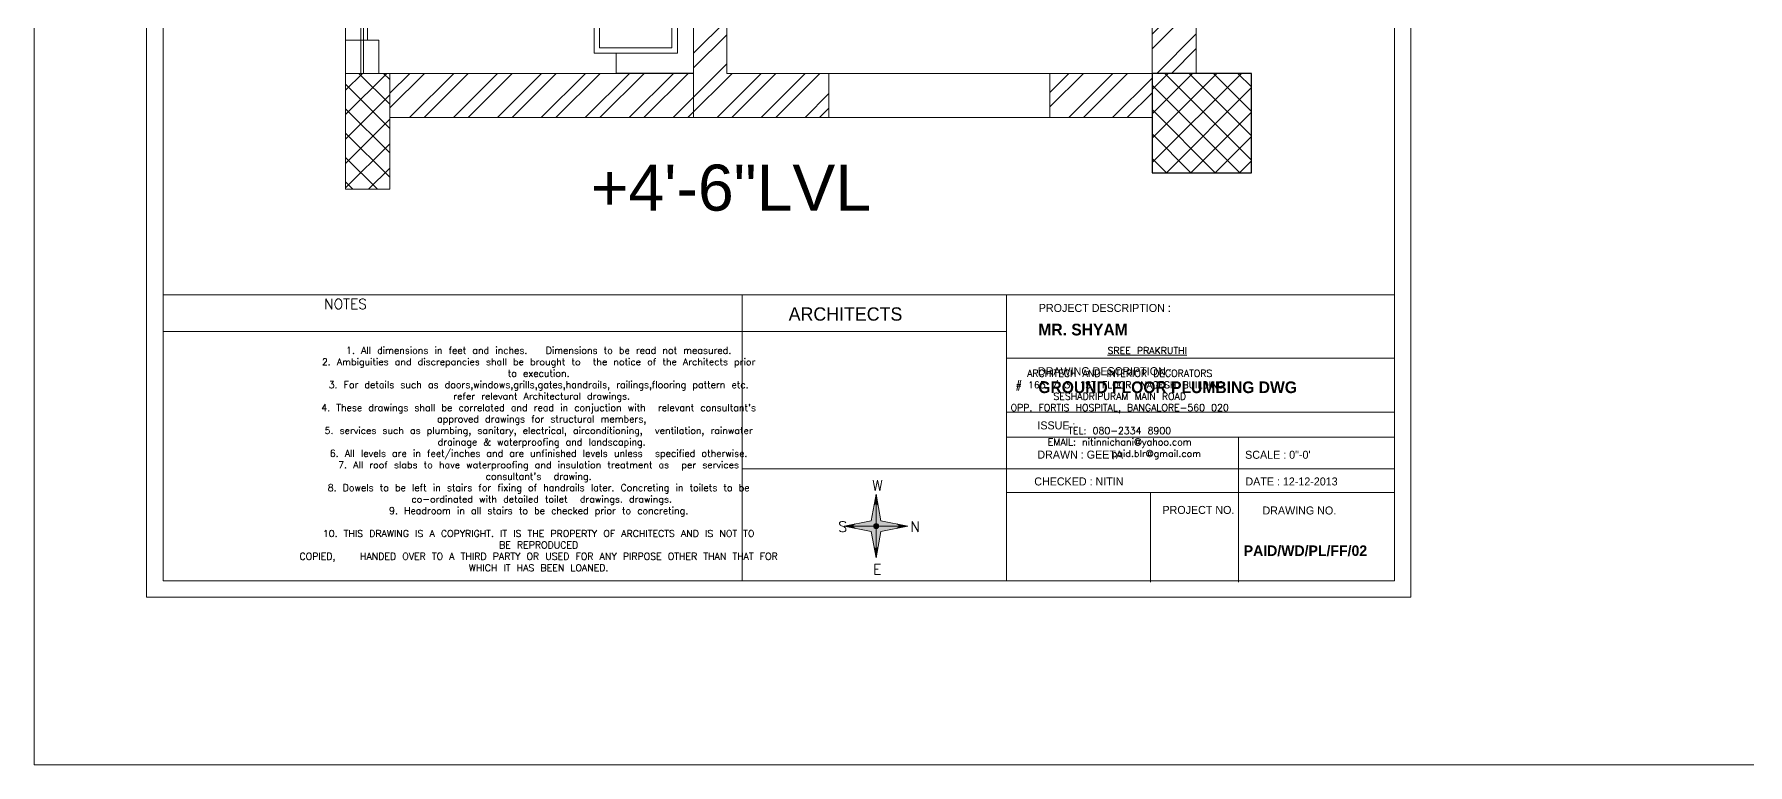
# Model space of a CAD drawing. Header units: inches. Extents: x 111501 to 134888, y 46021 to 52102.
# Drawn here: x 124640.9 to 124951, y 46327.4 to 46459.7 of the extents above; entities that cross this region are included whole.
import ezdxf

# ---------------------------------------------------------------- set-up
doc = ezdxf.new("R2010")
doc.units = ezdxf.units.IN
doc.header["$MEASUREMENT"] = 0
for name, color, linetype, lineweight in [('column', 252, 'Continuous', 9), ('DOOR', 1, 'Continuous', 0), ('FURNITURE', 14, 'Continuous', 18), ('SHEET', 7, 'Continuous', 30), ('wall', 7, 'Continuous', 9), ('window', 140, 'Continuous', 15)]:
    doc.layers.add(name, color=color, linetype=linetype, lineweight=lineweight)
for name, color, linetype in [('D', 251, 'Continuous'), ('RO', 7, 'Continuous'), ('staircase', 6, 'Continuous')]:
    doc.layers.add(name, color=color, linetype=linetype)
doc.styles.add('A', font='arial.ttf')
doc.styles.get("Standard").update_dxf_attribs({"font": 'txt.shx', "height": 6})
doc.styles.add('style4', font='GOTHIC.TTF', dxfattribs={"height": 18})
pattern_1 = [(45, (104651.271, 55054.7206), (-2.2097087, 2.2097087), []), (135, (104651.271, 55054.7206), (-2.2097087, -2.2097087), [])]

# ---------------------------------------------------------------- blocks, each defined once
blk = doc.blocks.new('fgfdg')
at = {"layer": 'FURNITURE'}
for points in [[(9958.2, 25320.5), (9961.82, 25320.5), (9961.82, 25334.5), (9933.82, 25334.5), (9933.82, 25320.5), (9937.44, 25320.5)], [(9937.44, 25316.5), (9937.44, 25331.56), (9958.2, 25331.56), (9958.2, 25316.5), (9937.44, 25316.5), (9937.44, 25316.5)]]:
    blk.add_lwpolyline(points, dxfattribs=at)
blk.add_lwpolyline([(9938.44, 25317.5), (9938.44, 25330.56), (9957.2, 25330.56), (9957.2, 25317.5), (9938.44, 25317.5)], close=True, dxfattribs=at)
blk.add_circle((9947.82, 25324.03), 0.75, dxfattribs=at)

msp = doc.modelspace()

# ---------------------------------------------------------------- hatches: boundary and pattern name
at = {"layer": 'column'}
h = msp.add_hatch(dxfattribs=at)
h.set_pattern_fill('ANSI37', color=256, scale=25, style=0)
h.set_pattern_definition(pattern_1)
h.paths.add_polyline_path([(124861.21, 46635.93), (124843.21, 46635.93), (124843.21, 46617.93), (124861.21, 46617.93)])
h.paths.add_polyline_path([(124840.21, 46524.64), (124861.21, 46524.64), (124861.21, 46532.64), (124840.21, 46532.64)])
h.paths.add_polyline_path([(124861.21, 46452.64), (124843.21, 46452.64), (124843.21, 46434.64), (124861.21, 46434.64)])
at = {"layer": 'column', "lineweight": 0}
h = msp.add_hatch(dxfattribs=at)
h.set_pattern_fill('ANSI37', color=256, scale=25, style=0)
h.set_pattern_definition(pattern_1)
h.paths.add_polyline_path([(124705.21, 46511.64), (124705.21, 46532.64), (124697.21, 46532.64), (124697.21, 46511.64)])
h.paths.add_polyline_path([(124705.21, 46431.64), (124705.21, 46452.64), (124697.21, 46452.64), (124697.21, 46431.64)])
at = {"layer": 'SHEET', "lineweight": 5}
h = msp.add_hatch(color=0, dxfattribs=at)
h.set_gradient(color1=(186, 79, 131), one_color=1, tint=1, name='INVHEMISPHERICAL')
h.paths.add_polyline_path([(124788.82, 46370.65), (124789.41, 46370.27), (124792.34, 46369.69), (124792.88, 46366.78), (124793.24, 46366.42), (124793.24, 46370.65)])
h.paths.add_polyline_path([(124797.65, 46370.65), (124797.06, 46371.03), (124794.13, 46371.61), (124793.59, 46374.52), (124793.24, 46374.88), (124793.24, 46370.65)])
h = msp.add_hatch(color=0, dxfattribs=at)
h.set_gradient(color1=(186, 79, 131), one_color=1, tint=1, name='CURVED')
h.paths.add_polyline_path([(124793.24, 46374.88), (124792.88, 46374.52), (124792.34, 46371.61), (124789.41, 46371.03), (124788.82, 46370.65), (124793.24, 46370.65)])
h.paths.add_polyline_path([(124793.24, 46366.42), (124793.59, 46366.78), (124794.13, 46369.69), (124797.06, 46370.27), (124797.65, 46370.65), (124793.24, 46370.65)])
h = msp.add_hatch(color=0, dxfattribs=at)
h.set_gradient(color1=(0, 0, 41), one_color=1, tint=1, name='CYLINDER')
h.paths.add_polyline_path([(124793.24, 46376.42), (124792.88, 46374.52), (124793.24, 46374.88)])
h.paths.add_polyline_path([(124793.24, 46376.42), (124793.24, 46374.88), (124793.59, 46374.52)])
h = msp.add_hatch(color=0, dxfattribs=at)
h.set_gradient(color1=(186, 79, 131), one_color=1, tint=1, name='SPHERICAL')
edge = h.paths.add_edge_path()
edge.add_arc((124793.24, 46370.65), 0.464, 0, 360)
h = msp.add_hatch(color=0, dxfattribs=at)
h.set_gradient(color1=(0, 0, 41), one_color=1, tint=1, name='CURVED')
h.paths.add_polyline_path([(124787.47, 46370.65), (124788.82, 46370.65), (124789.41, 46371.03)])
h.paths.add_polyline_path([(124787.47, 46370.65), (124789.41, 46370.27), (124788.82, 46370.65)])
h = msp.add_hatch(color=0, dxfattribs=at)
h.set_gradient(color1=(0, 0, 41), one_color=1, tint=1, name='INVCURVED')
h.paths.add_polyline_path([(124799, 46370.65), (124797.65, 46370.65), (124797.06, 46370.27)])
h.paths.add_polyline_path([(124799, 46370.65), (124797.06, 46371.03), (124797.65, 46370.65)])
h = msp.add_hatch(color=0, dxfattribs=at)
h.set_gradient(color1=(0, 0, 41), one_color=1, tint=1)
h.paths.add_polyline_path([(124793.24, 46366.42), (124792.88, 46366.78), (124793.24, 46364.88)])
h.paths.add_polyline_path([(124793.24, 46364.88), (124793.59, 46366.78), (124793.24, 46366.42)])
at = {"layer": 'wall', "lineweight": 0}
h = msp.add_hatch(dxfattribs=at)
h.set_pattern_fill('ANSI32', color=256, scale=15, style=0)
h.set_pattern_definition([(45, (25818.9046, -364.1734), (-3.97747564, 3.97747564), []), (45, (25821.5563, -364.1734), (-3.97747564, 3.97747564), [])])
h.paths.add_polyline_path([(124705.21, 46532.64), (124760.21, 46532.64), (124760.21, 46619.43), (124760.21, 46623.43), (124766.21, 46623.43), (124766.21, 46619.43), (124766.21, 46532.64), (124840.21, 46532.64), (124840.21, 46524.64), (124766.21, 46524.64), (124766.21, 46452.64), (124784.71, 46452.64), (124784.71, 46444.64), (124760.21, 46444.64), (124760.21, 46452.64), (124760.21, 46480.64), (124760.21, 46524.64), (124728.89, 46524.64), (124713.64, 46524.64), (124705.21, 46524.64)])
h.paths.add_polyline_path([(124851.21, 46532.64), (124851.21, 46617.93), (124843.21, 46617.93), (124843.21, 46532.64)])
h.paths.add_polyline_path([(124851.21, 46452.64), (124851.21, 46524.64), (124843.21, 46524.64), (124843.21, 46452.64)])
h.paths.add_polyline_path([(124705.21, 46444.64), (124760.21, 46444.64), (124760.21, 46452.64), (124746.21, 46452.64), (124705.21, 46452.64)])
h.paths.add_polyline_path([(124843.21, 46444.64), (124843.21, 46452.64), (124824.71, 46452.64), (124824.71, 46444.64)])

# ---------------------------------------------------------------- linework, layer by layer
at = {"layer": 'column', "lineweight": 0}
msp.add_lwpolyline([(124705.21, 46431.64), (124705.21, 46452.64), (124697.21, 46452.64), (124697.21, 46431.64)], close=True, dxfattribs=at)
at = {"layer": 'DOOR', "color": 5, "linetype": 'Continuous', "lineweight": 0}
msp.add_lwpolyline([(124697.21, 46458.64), (124697.21, 46462.64), (124701.21, 46462.64), (124701.21, 46458.64)], close=True, dxfattribs=at)
at = {"layer": 'RO', "color": 7, "linetype": 'Continuous'}
msp.add_lwpolyline([(124861.21, 46452.64), (124843.21, 46452.64), (124843.21, 46434.64), (124861.21, 46434.64)], close=True, dxfattribs=at)
at = {"layer": 'SHEET', "color": 0, "lineweight": 5, "ltscale": 25}
for p, q in [((124887.07, 46412.5, 2.27), (124664.17, 46412.5, 2.27)), ((124768.98, 46412.5, 2.27), (124768.98, 46360.75, 2.27)), ((124816.86, 46412.5, 2.27), (124816.86, 46360.75, 2.27)), ((124816.86, 46405.86, 2.27), (124664.17, 46405.86, 2.27)), ((124842.93, 46376.71, 2.27), (124842.93, 46360.51, 2.27))]:
    msp.add_line(p, q, dxfattribs=at)
at = {"layer": 'SHEET', "color": 0, "lineweight": 5}
for p, q in [((124793.24, 46376.42, 4.54), (124792.34, 46371.61, 4.54)), ((124793.24, 46374.88, 4.54), (124792.88, 46374.52, 4.54)), ((124793.24, 46376.42, 4.54), (124793.24, 46364.88, 4.54)), ((124793.24, 46376.42, 4.54), (124794.13, 46371.61, 4.54)), ((124793.24, 46374.88, 4.54), (124793.59, 46374.52, 4.54)), ((124787.47, 46370.65, 4.54), (124792.34, 46371.61, 4.54)), ((124799, 46370.65, 4.54), (124794.13, 46371.61, 4.54)), ((124787.47, 46370.65, 4.54), (124799, 46370.65, 4.54)), ((124787.47, 46370.65, 4.54), (124792.34, 46369.69, 4.54)), ((124788.82, 46370.65, 4.54), (124789.41, 46371.03, 4.54)), ((124788.82, 46370.65, 4.54), (124789.41, 46370.27, 4.54)), ((124792.34, 46369.69, 4.54), (124793.24, 46364.88, 4.54)), ((124794.13, 46369.69, 4.54), (124793.24, 46364.88, 4.54)), ((124799, 46370.65, 4.54), (124794.13, 46369.69, 4.54)), ((124797.65, 46370.65, 4.54), (124797.06, 46371.03, 4.54)), ((124797.65, 46370.65, 4.54), (124797.06, 46370.27, 4.54)), ((124793.24, 46366.42, 4.54), (124792.88, 46366.78, 4.54)), ((124793.24, 46366.42, 4.54), (124793.59, 46366.78, 4.54))]:
    msp.add_line(p, q, dxfattribs=at)
at = {"layer": 'SHEET', "color": 0, "lineweight": 5, "ltscale": 25}
msp.add_lwpolyline([(124640.87, 46683.62), (125261.18, 46683.62), (125261.18, 46327.43), (124640.87, 46327.43)], close=True, dxfattribs=at)
at = {"layer": 'SHEET', "color": 0, "lineweight": 5, "ltscale": 25, "elevation": 2.27}
for points in [[(124661.18, 46357.77), (124890.05, 46357.77), (124890.05, 46657.45), (124661.18, 46657.45)], [(124664.17, 46360.75), (124887.07, 46360.75), (124887.07, 46654.47), (124664.17, 46654.47)]]:
    msp.add_lwpolyline(points, close=True, dxfattribs=at)
for points in [[(124887.07, 46401.04), (124816.86, 46401.04)], [(124887.07, 46391.28), (124816.86, 46391.28)], [(124887.07, 46386.73), (124816.86, 46386.73)], [(124858.87, 46376.71), (124858.87, 46386.73)], [(124768.98, 46381), (124816.86, 46381)], [(124816.86, 46381), (124887.07, 46381)], [(124887.07, 46376.71), (124816.86, 46376.71)], [(124858.87, 46360.47), (124858.87, 46376.68)]]:
    msp.add_lwpolyline(points, dxfattribs=at)
at = {"layer": 'SHEET', "color": 0, "lineweight": 5}
msp.add_circle((124793.24, 46370.65, 4.54), 0.464, dxfattribs=at)
at = {"layer": 'staircase', "lineweight": 0}
for p, q in [((124784.71, 46452.64), (124824.71, 46452.64)), ((124824.71, 46444.64), (124784.71, 46444.64))]:
    msp.add_line(p, q, dxfattribs=at)
at = {"layer": 'wall', "lineweight": 0}
for p, q in [((124760.21, 46444.64), (124760.21, 46524.64)), ((124766.21, 46452.64), (124766.21, 46524.64)), ((124784.71, 46452.64), (124766.21, 46452.64)), ((124784.71, 46452.64), (124784.71, 46444.64)), ((124784.71, 46444.64), (124760.21, 46444.64))]:
    msp.add_line(p, q, dxfattribs=at)
at = {"layer": 'wall'}
for p, q in [((124843.21, 46444.66), (124843.21, 46524.64)), ((124851.21, 46452.64), (124851.21, 46524.64)), ((124843.21, 46452.64), (124824.71, 46452.64)), ((124824.71, 46452.64), (124824.71, 46444.64)), ((124843.21, 46444.64), (124824.71, 46444.64))]:
    msp.add_line(p, q, dxfattribs=at)
at = {"layer": 'wall', "lineweight": 0}
for points in [[(124697.21, 46452.64), (124703.21, 46452.64), (124703.21, 46458.64), (124697.21, 46458.64)], [(124760.21, 46444.64), (124705.21, 46444.64), (124705.21, 46452.64), (124760.21, 46452.64)]]:
    msp.add_lwpolyline(points, close=True, dxfattribs=at)
at = {"layer": 'window', "color": 5, "lineweight": 0}
msp.add_lwpolyline([(124700.46, 46511.64), (124700.46, 46452.64), (124699.96, 46452.64), (124699.96, 46511.64)], close=True, dxfattribs=at)

# ---------------------------------------------------------------- block references
at = {"layer": 'FURNITURE', "linetype": 'ByBlock', "lineweight": 0, "rotation": 270}
msp.add_blockref('fgfdg', (99425.71, 56414.47), dxfattribs=at)

# ---------------------------------------------------------------- texts
at = {"layer": 'D', "lineweight": 0, "style": 'A'}
msp.add_text('+4\'-6"LVL', height=8.34, dxfattribs=at).set_placement((124741.61, 46427.77))
at = {"layer": 'SHEET', "color": 0, "lineweight": 5}
for s, insert, char_height, width, attachment_point in [('{\\H0.7553x;NOTES}', (124697.21, 46410.87, 2.27), 2.4079, 44.6053, 5), ('{\\fCentury Gothic|b0|i0|c0|p34;ARCHITECTS}', (124787.71, 46409.04, 2.27), 2.4079, 44.6053, 5), ("\\pi-0.035809,l0.040418,t4.9735;1.^IAll dimensions in feet and inches.   Dimensions to be read not measured. \\P2.^IAmbiguities and discrepancies shall be brought to  the notice of the Architects prior \\P\\pt0.040418;to execution.\\P\\pt4.9735;3.^IFor details such as doors,windows,grills,gates,handrails, railings,flooring pattern etc.\\P\\pt0.040418; refer relevant Architectural drawings. \\P\\pt4.9735;4.^IThese drawings shall be correlated and read in conjuction with  relevant consultant's\\P\\pt0.040418; approved drawings for structural members, \\P\\pt4.9735;5.^Iservices such as plumbing, sanitary, electrical, airconditioning,  ventilation, rainwater\\P\\pt0.040418; drainage & waterproofing and landscaping.\\P\\pt4.9735;6.^IAll levels are in feet/inches and are unfinished levels unless  specified otherwise. \\P7.^IAll roof slabs to have waterproofing and insulation treatment as  per services \\P\\pt0.040418;consultant's  drawing. \\P\\pt4.9735;8.^IDowels to be left in stairs for fixing of handrails later. Concreting in toilets to be\\P\\pt0.040418; co-ordinated with detailed toilet  drawings. drawings. \\P\\pt4.9735;9.^IHeadroom in all stairs to be checked prior to concreting.\\P\\pi0,l0,t0;\\P\\pi-0.035809,l0.040418,t4.9735;10.^ITHIS DRAWING IS A COPYRIGHT. IT IS THE PROPERTY OF ARCHITECTS AND IS NOT TO \\P\\pt0.040418;BE REPRODUCED\\PCOPIED,    HANDED OVER TO A THIRD PARTY OR USED FOR ANY PIRPOSE OTHER THAN THAT FOR \\PWHICH IT HAS BEEN LOANED.", (124732.16, 46382.78, 2.27), 1.24338, 134.1901, 5), ('         {\\LSREE PRAKRUTHI} \\P\\PARCHITECH AND INTERIOR DECORATORS\\P{\\A1;# 163 / 3, 1ST FLOOR, NAGESH BUILDING\\PSESHADRIPURAM MAIN ROAD\\POPP. FORTIS HOSPITAL, BANGALORE-560 020\\P\\PTEL: 080-2334 8900\\PEMAIL: nitinnichani@yahoo.com\\P            paid.blr@gmail.com}', (124837.34, 46392.91, 2.27), 1.2434, 134.1901, 5), ('W', (124792.53, 46378.94, 4.54), 1.88, 1.2396, 1), ('S', (124786.4, 46371.49, 4.54), 1.88, 1.2396, 1), ('N', (124799.44, 46371.51, 4.54), 1.88, 1.2396, 1), ('E', (124792.68, 46363.76, 4.54), 1.88, 1.2396, 1)]:
    msp.add_mtext(s, dxfattribs=dict(at, insert=insert, char_height=char_height, width=width, attachment_point=attachment_point))
at = {"layer": 'SHEET', "color": 0, "lineweight": 5, "attachment_point": 1, "style": 'style4'}
for s, insert, char_height, width in [('PROJECT DESCRIPTION :', (124822.7, 46410.88, 2.27), 1.4486, 52.7807), ('{\\fCentury Gothic|b1|i0|c0|p34;MR. SHYAM}', (124822.61, 46407.3, 2.27), 2.1148, 52.7807), ('DRAWING DESCRIPTION :', (124822.54, 46399.43, 2.27), 1.4486, 52.7807), ('{\\fCentury Gothic|b1|i0|c0|p34;GROUND FLOOR PLUMBING DWG}', (124822.61, 46396.85, 2.27), 2.1148, 62.4251), ('ISSUE :', (124822.44, 46389.61, 2.27), 1.449, 52.7807), ('DRAWN : GEETA', (124822.44, 46384.32, 2.27), 1.4486, 52.7807), ('SCALE : 0"-0\'', (124860.05, 46384.29, 2.27), 1.4486, 101.4687), ('CHECKED : NITIN', (124821.88, 46379.46, 2.27), 1.4486, 52.7807), ('DATE : 12-12-2013', (124860.1, 46379.46, 2.27), 1.4486, 101.4687), ('PROJECT NO.', (124845.08, 46374.3, 2.27), 1.4486, 52.7807), ('DRAWING NO.', (124863.19, 46374.2, 2.27), 1.4486, 101.4687), ('{\\fCentury Gothic|b1|i0|c0|p34;PAID/WD/PL/FF/02}', (124859.79, 46367.15, 2.27), 1.9033, 96.1906)]:
    msp.add_mtext(s, dxfattribs=dict(at, insert=insert, char_height=char_height, width=width))

doc.saveas('drawing.dxf')
